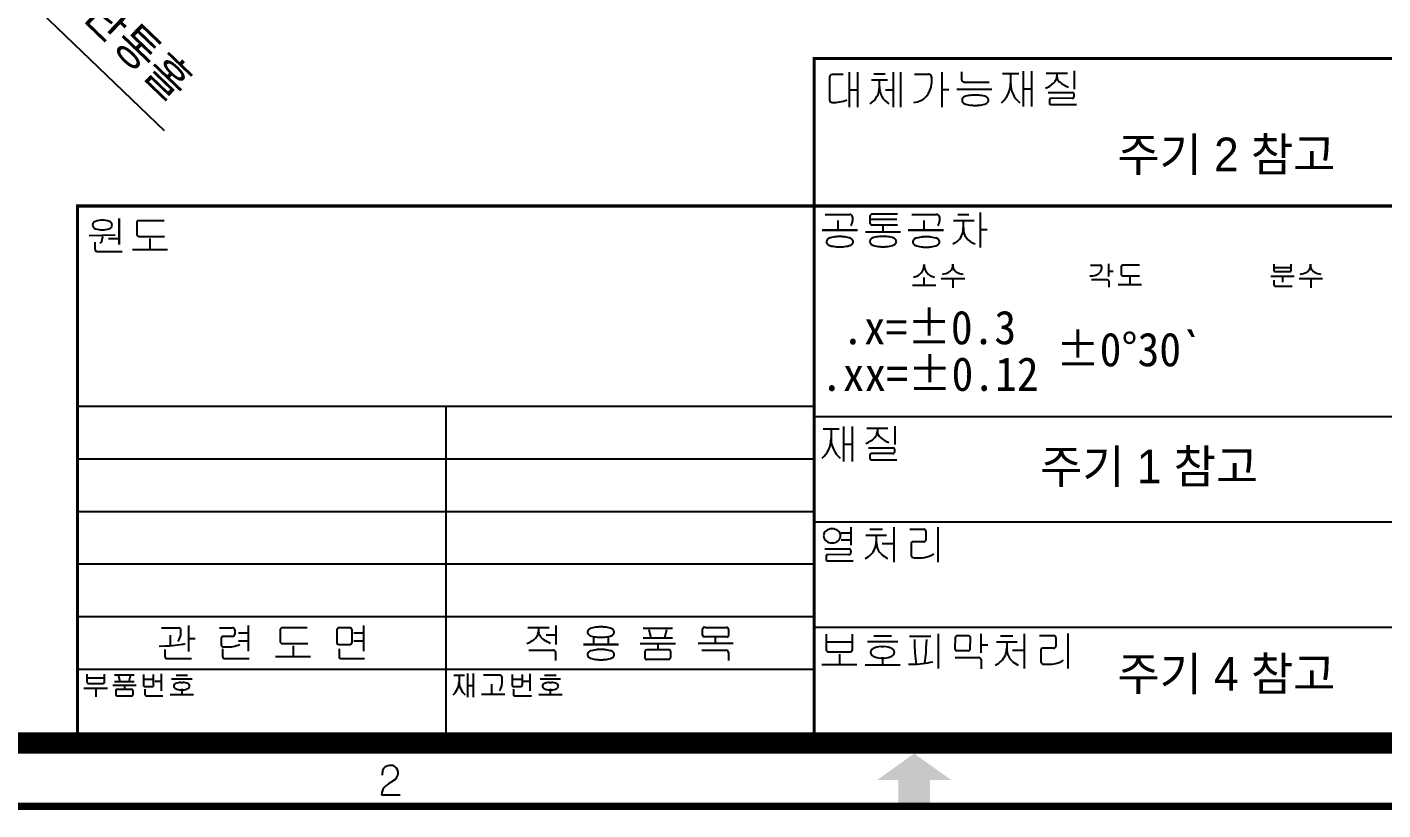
# Model space of a CAD drawing. Header units: millimetres. Extents: x 20 to 420, y 20 to 297.
# Drawn here: x 143.2 to 272, y 19.6 to 94 of the extents above; entities that cross this region are included whole.
import ezdxf

# ---------------------------------------------------------------- set-up
doc = ezdxf.new("R2010")
doc.units = ezdxf.units.MM
doc.layers.get('0').update_dxf_attribs({"color": 6})
doc.layers.add('0 @ 1', color=6, linetype='Continuous')
doc.layers.add('DIM', color=2, linetype='Continuous', lineweight=9)
doc.styles.get("Standard").update_dxf_attribs({"font": '', "height": 3.2})
doc.styles.get('Standard').set_extended_font_data('GulimChe')
doc.dimstyles.new('척도 1배 - (x.xx)', dxfattribs={"dimtxt": 3.2, "dimasz": 3, "dimexe": 1.5, "dimexo": 1.5, "dimgap": 1, "dimtad": 1, "dimzin": 0, "dimdsep": 46, "dimtxsty": 'Standard', "dimcen": 0, "dimclrd": 2, "dimclre": 2, "dimclrt": 2, "dimadec": 0, "dimazin": 0, "dimtfac": 0.75, "dimtmove": 0, "dimatfit": 0, "dimfxl": 1, "dimtfill": 1, "dimtolj": 1, "dimtzin": 0, "dimarcsym": 0})

# ---------------------------------------------------------------- blocks, each defined once
blk = doc.blocks.new('A-3_규격도면_동인광학')
blk.add_hatch(color=256).paths.add_polyline_path([(204, 2.5), (206, 2.5), (206, 0), (209, 0), (209, 2.5), (211, 2.5), (207.5, 5)])
for p, q in [((201.31, 69.71), (201.31, 66.37)), ((202.12, 69.71), (202.12, 66.37)), ((205.49, 69.71), (205.49, 66.37)), ((206.2, 69.71), (206.2, 66.37)), ((210.13, 69.71), (210.13, 66.37)), ((211.99, 69.75), (211.99, 69.01)), ((215.9, 69.58), (217.44, 69.58)), ((216.66, 69.58), (216.66, 68.65)), ((217.85, 69.8), (217.85, 66.46)), ((218.66, 69.8), (218.66, 66.46)), ((220.05, 69.62), (222.07, 69.62)), ((221.06, 69.62), (221.06, 69.31)), ((221.06, 69.62), (221.06, 69.31)), ((222.7, 69.82), (222.7, 68.1)), ((199.46, 69.16), (199.46, 67.06)), ((200.76, 69.49), (199.71, 69.49)), ((203.44, 68.98), (204.96, 68.98)), ((203.67, 69.54), (204.73, 69.54)), ((204.2, 68.3), (204.2, 68.98)), ((207.52, 69.52), (208.87, 69.52)), ((209.13, 69.27), (209.13, 68.63)), ((212.25, 68.77), (214.61, 68.77)), ((201.31, 68.03), (202.12, 68.03)), ((205.49, 67.99), (204.77, 67.99)), ((210.13, 68.07), (210.78, 68.07)), ((211.56, 68.09), (214.89, 68.09)), ((217.85, 68.12), (218.66, 68.12)), ((220.23, 67.78), (222.52, 67.78)), ((220.35, 67.05), (220.35, 66.78)), ((222.51, 67.23), (220.5, 67.21)), ((220.56, 66.63), (222.91, 66.63)), ((131.98, 53.34), (131.98, 55.81)), ((131.98, 55.81), (131.98, 53.34)), ((133.64, 55.39), (133.64, 54.33)), ((136.23, 55.6), (133.86, 55.6)), ((199.04, 56.19), (201.37, 56.19)), ((200.24, 55.63), (200.24, 54.7)), ((201.65, 55.96), (201.65, 55.6)), ((203.29, 56.01), (203.29, 55.39)), ((205.86, 55.72), (203.29, 55.72)), ((205.91, 56.23), (203.54, 56.23)), ((207.29, 56.19), (209.62, 56.19)), ((208.42, 55.63), (208.42, 54.71)), ((209.9, 55.96), (209.9, 55.6)), ((211.23, 55.62), (213.19, 55.62)), ((211.65, 56.18), (212.7, 56.18)), ((212.18, 54.94), (212.18, 55.62)), ((213.76, 56.39), (213.76, 53.05)), ((129.11, 54.2), (131.59, 54.27)), ((130.36, 54.23), (130.37, 53.91)), ((133.89, 54.1), (136.27, 54.1)), ((202.1, 54.7), (198.76, 54.7)), ((198.76, 54.7), (202.1, 54.7)), ((202.86, 54.53), (206.19, 54.53)), ((203.53, 55.2), (205.92, 55.2)), ((204.52, 55.2), (204.52, 54.53)), ((210.28, 54.71), (206.94, 54.71)), ((206.94, 54.71), (210.28, 54.71)), ((213.76, 54.75), (214.42, 54.75)), ((129.66, 53.56), (129.66, 52.9)), ((131.98, 53.87), (130.96, 53.87)), ((133.22, 52.86), (136.55, 52.86)), ((134.88, 53.9), (134.88, 52.86)), ((129.87, 52.68), (132.24, 52.68)), ((211.16, 51.47), (211.16, 51.35)), ((211.16, 51.35), (211.16, 51.47)), ((224.24, 51.39), (225.17, 51.39)), ((225.3, 51.25), (225.3, 51.02)), ((225.97, 51.51), (225.97, 50.3)), ((225.97, 50.8), (226.41, 50.8)), ((227.17, 51.22), (227.17, 50.52)), ((228.89, 51.37), (227.31, 51.37)), ((227.33, 50.37), (228.92, 50.37)), ((241.38, 50.33), (243.6, 50.33)), ((241.67, 51.46), (241.67, 50.89)), ((241.67, 51.15), (243.32, 51.15)), ((241.83, 50.76), (243.16, 50.76)), ((242.49, 50.33), (242.49, 49.76)), ((243.32, 50.94), (243.32, 51.46)), ((245.16, 51.47), (245.16, 51.35)), ((245.16, 51.35), (245.16, 51.47)), ((207.34, 49.49), (209.56, 49.49)), ((208.44, 49.49), (208.44, 50.19)), ((210.07, 50.1), (212.31, 50.1)), ((211.18, 50.1), (211.18, 49.24)), ((224.35, 50), (225.83, 50)), ((225.98, 49.89), (225.98, 49.29)), ((226.89, 49.54), (229.11, 49.54)), ((227.99, 50.23), (227.99, 49.54)), ((241.67, 49.96), (241.67, 49.52)), ((241.84, 49.39), (243.42, 49.39)), ((244.07, 50.1), (246.3, 50.1)), ((245.18, 50.1), (245.18, 49.24)), ((128, 38), (198, 38)), ((163, 38), (163, 7)), ((198, 37), (253, 37)), ((205.65, 36.09), (205.65, 34.36)), ((198.84, 35.85), (200.38, 35.85)), ((199.6, 35.85), (199.6, 34.91)), ((200.79, 36.06), (200.79, 32.73)), ((201.6, 36.06), (201.6, 32.73)), ((202.99, 35.89), (205.01, 35.89)), ((204, 35.89), (204, 35.58)), ((204, 35.89), (204, 35.58)), ((200.79, 34.38), (201.6, 34.38)), ((203.17, 34.04), (205.47, 34.04)), ((205.45, 33.49), (203.44, 33.48)), ((128, 33), (198, 33)), ((203.29, 33.31), (203.29, 33.04)), ((203.51, 32.9), (205.85, 32.9)), ((128, 28), (198, 28)), ((198, 27), (253, 27)), ((200.56, 25.95), (201.47, 25.95)), ((201.47, 26.51), (201.47, 24.78)), ((203.3, 26.31), (204.49, 26.31)), ((205.57, 26.49), (205.57, 23.18)), ((207.07, 26.3), (208.41, 26.3)), ((208.62, 26.1), (208.62, 25.31)), ((209.75, 26.51), (209.75, 23.17)), ((200.56, 25.29), (201.47, 25.29)), ((202.92, 25.73), (204.88, 25.73)), ((203.9, 25.73), (203.9, 25.14)), ((204.46, 24.93), (205.57, 24.93)), ((207.21, 24.89), (207.21, 23.84)), ((208.41, 25.11), (207.39, 25.11)), ((199.01, 24.45), (201.31, 24.45)), ((199.13, 23.72), (199.13, 23.45)), ((201.29, 23.9), (199.28, 23.88)), ((199.35, 23.3), (201.7, 23.3)), ((207.32, 23.64), (207.4, 23.61)), ((207.4, 23.61), (207.54, 23.59)), ((128, 23), (198, 23)), ((128, 18), (198, 18)), ((135.98, 16.93), (137.61, 16.93)), ((138.54, 17.16), (138.54, 14.69)), ((141.51, 16.95), (142.68, 16.95)), ((142.95, 16.76), (142.95, 16.34)), ((144.21, 17.16), (144.21, 14.72)), ((149.84, 16.94), (147.47, 16.94)), ((152.64, 16.75), (152.64, 15.56)), ((153.9, 16.94), (152.85, 16.94)), ((155.19, 17.16), (155.19, 14.72)), ((170.79, 16.97), (172.81, 16.97)), ((171.8, 16.97), (171.8, 16.65)), ((173.45, 17.17), (173.45, 15.35)), ((181.75, 16.92), (184.53, 16.92)), ((182.3, 16.77), (182.47, 15.98)), ((183.97, 16.75), (183.79, 15.98)), ((187.39, 16.22), (187.39, 16.83)), ((187.63, 16.98), (189.68, 16.98)), ((189.86, 16.77), (189.86, 16.22)), ((198, 17), (253, 17)), ((136.81, 16.25), (136.81, 15.24)), ((139.19, 15.89), (138.54, 15.89)), ((141.65, 15.95), (141.65, 15.38)), ((142.72, 16.12), (141.88, 16.12)), ((143.29, 16.45), (144.21, 16.45)), ((143.29, 15.71), (144.21, 15.71)), ((147.25, 16.73), (147.25, 15.67)), ((154.09, 15.56), (154.09, 16.72)), ((154.26, 16.45), (155.19, 16.45)), ((154.27, 15.71), (155.19, 15.71)), ((172.54, 16.26), (173.45, 16.26)), ((177.03, 16.01), (177.03, 15.35)), ((178.44, 16.02), (178.44, 15.35)), ((181.75, 15.98), (184.53, 15.98)), ((186.96, 15.48), (190.31, 15.48)), ((189.68, 16.07), (187.58, 16.07)), ((188.63, 15.48), (188.63, 16.07)), ((199.15, 16.32), (199.15, 14.84)), ((199.15, 15.62), (201.64, 15.62)), ((201.64, 14.87), (201.64, 16.34)), ((203.05, 15.65), (205.96, 15.65)), ((203.67, 16.17), (205.33, 16.17)), ((207.06, 16.15), (209.09, 16.15)), ((207.53, 15.83), (207.53, 15.63)), ((208.66, 15.84), (208.66, 15.63)), ((209.78, 16.38), (209.78, 13.06)), ((211.4, 15.99), (211.37, 14.97)), ((212.67, 16.18), (211.61, 16.18)), ((212.82, 14.97), (212.86, 15.96)), ((213.83, 16.37), (213.83, 14.55)), ((215.31, 15.6), (217.27, 15.6)), ((215.7, 16.18), (216.88, 16.18)), ((216.29, 15.6), (216.29, 15.01)), ((217.96, 16.37), (217.96, 13.06)), ((219.41, 16.2), (220.75, 16.2)), ((220.96, 15.99), (220.96, 15.21)), ((222.09, 16.41), (222.09, 13.07)), ((135.78, 15.21), (136.3, 15.22)), ((136.3, 14.87), (136.3, 14.23)), ((141.79, 14.95), (141.79, 14.23)), ((141.83, 15.14), (142.16, 15.13)), ((146.83, 14.2), (150.16, 14.2)), ((147.5, 15.44), (149.88, 15.44)), ((148.49, 15.23), (148.49, 14.2)), ((152.84, 15.37), (153.88, 15.37)), ((152.86, 14.95), (152.86, 14.23)), ((170.89, 14.83), (173.22, 14.83)), ((173.42, 14.6), (173.42, 13.84)), ((179.41, 15.35), (176.07, 15.35)), ((176.07, 15.35), (179.41, 15.35)), ((181.47, 15.45), (184.82, 15.45)), ((181.9, 14.7), (181.9, 14.1)), ((184.19, 14.86), (182.09, 14.86)), ((183.13, 15.45), (183.13, 14.86)), ((184.37, 14.15), (184.37, 14.7)), ((187.31, 14.81), (189.64, 14.81)), ((189.85, 14.59), (189.85, 13.83)), ((199.35, 14.67), (201.43, 14.67)), ((200.39, 14.45), (200.39, 13.44)), ((204.35, 15.15), (204.49, 15.15)), ((204.49, 15.15), (204.63, 15.15)), ((211.57, 14.77), (212.61, 14.77)), ((213.83, 15.31), (214.5, 15.31)), ((216.85, 14.81), (217.96, 14.81)), ((219.54, 14.79), (219.54, 13.74)), ((220.74, 15), (219.72, 15)), ((128, 13), (198, 13)), ((136.56, 14.01), (138.83, 14.01)), ((142.04, 14.01), (144.32, 14.01)), ((153.11, 14.01), (155.29, 14.01)), ((182.14, 13.95), (184.19, 13.95)), ((198.73, 13.44), (202.06, 13.44)), ((202.83, 13.41), (206.17, 13.41)), ((204.49, 14.06), (204.35, 14.06)), ((204.63, 14.06), (204.49, 14.06)), ((204.49, 14.06), (204.49, 13.41)), ((206.96, 13.48), (207.33, 13.48)), ((211.4, 14.11), (213.62, 14.11)), ((213.85, 13.93), (213.85, 13.04)), ((219.65, 13.53), (219.73, 13.5)), ((219.73, 13.5), (219.88, 13.49)), ((128.91, 12.54), (128.91, 11.79)), ((128.91, 12.2), (130.56, 12.2)), ((129.05, 11.66), (130.43, 11.66)), ((130.56, 11.82), (130.56, 12.54)), ((131.53, 12.47), (133.39, 12.47)), ((131.53, 11.84), (133.39, 11.84)), ((131.9, 12.37), (132.02, 11.84)), ((133.02, 12.36), (132.9, 11.84)), ((134.27, 12.51), (134.27, 11.49)), ((134.27, 12.05), (135.24, 12.05)), ((135.24, 11.52), (135.24, 12.51)), ((135.37, 11.87), (135.96, 11.87)), ((135.96, 12.58), (135.96, 10.96)), ((136.95, 12.09), (138.89, 12.09)), ((137.37, 12.45), (138.47, 12.45)), ((137.82, 11.76), (137.91, 11.76)), ((137.91, 11.76), (138, 11.76)), ((163.75, 12.44), (164.78, 12.44)), ((164.26, 12.44), (164.26, 11.82)), ((165.05, 12.59), (165.05, 10.36)), ((165.59, 12.59), (165.59, 10.36)), ((166.58, 12.46), (168.15, 12.46)), ((168.32, 12.3), (168.32, 11.6)), ((169.29, 12.51), (169.29, 11.49)), ((169.29, 12.05), (170.27, 12.05)), ((170.27, 11.52), (170.27, 12.51)), ((170.39, 11.87), (170.99, 11.87)), ((170.99, 12.58), (170.99, 10.96)), ((171.97, 12.09), (173.91, 12.09)), ((172.39, 12.45), (173.49, 12.45)), ((172.84, 11.76), (172.93, 11.76)), ((172.93, 11.76), (173.03, 11.76)), ((128.62, 11.22), (130.85, 11.22)), ((129.74, 11.22), (129.74, 10.37)), ((131.35, 11.49), (133.58, 11.49)), ((131.64, 10.99), (131.64, 10.59)), ((133.17, 11.09), (131.76, 11.09)), ((131.8, 10.49), (133.17, 10.49)), ((132.46, 11.49), (132.46, 11.09)), ((133.29, 10.62), (133.29, 10.99)), ((134.4, 11.37), (135.13, 11.37)), ((134.41, 11.1), (134.41, 10.59)), ((134.54, 10.49), (136.13, 10.49)), ((136.81, 10.6), (139.03, 10.6)), ((137.91, 11.04), (137.82, 11.04)), ((138, 11.04), (137.91, 11.04)), ((137.91, 11.04), (137.91, 10.6)), ((165.05, 11.47), (165.59, 11.47)), ((166.39, 10.63), (168.62, 10.63)), ((167.34, 11.59), (167.34, 10.63)), ((169.42, 11.37), (170.15, 11.37)), ((169.43, 11.1), (169.43, 10.59)), ((169.56, 10.49), (171.15, 10.49)), ((171.83, 10.6), (174.06, 10.6)), ((172.93, 11.04), (172.84, 11.04)), ((173.03, 11.04), (172.93, 11.04)), ((172.93, 11.04), (172.93, 10.6)), ((156.98, 2.93), (156.98, 3.2)), ((158.26, 2.6), (158.18, 2.54)), ((157.84, 2.3), (157.74, 2.24)), ((158.18, 2.54), (157.84, 2.3)), ((156.9, 1.07), (158.65, 1.07))]:
    blk.add_line(p, q)
for points, const_width in [([(0, 0), (0, 277), (400, 277), (400, 0)], 0.7), ([(21, 6), (21, 271), (394, 271), (394, 6)], 2)]:
    blk.add_lwpolyline(points, close=True, dxfattribs=dict(const_width=const_width))
at = {"const_width": 0.3}
for points in [[(198, 7), (198, 71), (393, 71)], [(128, 7), (128, 57), (393, 57)]]:
    blk.add_lwpolyline(points, dxfattribs=at)
for centre, radius, start, end in [((199.71, 69.23), 0.261, 90, 196.224), ((202.32, 68.3), 1.88, 301.736, 0), ((206.08, 68.3), 1.88, 180, 238.264), ((207.33, 68.63), 1.8, 274.0617, 0), ((208.87, 69.25), 0.269, 4.3858, 90), ((212.23, 69.01), 0.238, 180, 274.8762), ((214.19, 68.65), 2.46, 310.6997, 0), ((219.07, 68.65), 2.41, 180, 230.1829), ((219.22, 70.25), 2.2, 289.6857, 314.5469), ((219.98, 69.47), 1.11, 314.5469, 334.7965), ((220.33, 69.31), 0.731, 334.7965, 0), ((221.76, 69.31), 0.707, 180, 230.0339), ((223.22, 71.05), 2.97, 230.0339, 249.212), ((199.7, 67.06), 0.236, 180, 268.1595), ((199.8, 70.18), 3.36, 268.1595, 293.0296), ((212.39, 67.01), 0.362, 130.787, 175.4096), ((212.39, 67.07), 0.362, 184.5904, 229.213), ((212.55, 66.82), 0.62, 105.5854, 130.787), ((213.19, 64.54), 2.98, 94.5784, 105.5854), ((213.3, 63.2), 4.33, 90, 94.5784), ((213.3, 63.2), 4.33, 85.4216, 90), ((213.4, 64.54), 2.98, 74.4146, 85.4216), ((214.04, 66.82), 0.62, 49.213, 74.4146), ((214.21, 67.01), 0.362, 4.5904, 49.213), ((214.21, 67.07), 0.362, 310.787, 355.4096), ((220.5, 67.06), 0.15, 90.4674, 185.5199), ((222.52, 67.41), 0.182, 265.0661, 354.5096), ((222.52, 67.6), 0.181, 5.4904, 90), ((221.55, 67.5), 1.16, 354.5096, 5.4904), ((212.55, 67.27), 0.62, 229.213, 254.4146), ((213.19, 69.54), 2.98, 254.4146, 265.4216), ((213.3, 70.88), 4.33, 265.4216, 270), ((213.3, 70.88), 4.33, 270, 274.5784), ((213.4, 69.54), 2.98, 274.5784, 285.5854), ((214.04, 67.27), 0.62, 285.5854, 310.787), ((220.51, 66.78), 0.158, 180, 290.6438), ((129.85, 55.13), 0.429, 109.7033, 172.0326), ((130.37, 53.68), 1.97, 90, 109.7033), ((130.37, 53.68), 1.97, 70.2967, 90), ((130.89, 55.13), 0.429, 7.9674, 70.2967), ((133.86, 55.39), 0.217, 90, 179.9617), ((201.37, 55.9), 0.29, 11.8483, 90), ((200.91, 55.6), 0.74, 320.5326, 0), ((203.54, 55.97), 0.253, 90, 170.8151), ((203.49, 55.39), 0.199, 180, 282.1799), ((209.62, 55.9), 0.29, 11.8483, 90), ((209.16, 55.6), 0.74, 320.5326, 0), ((129.85, 55.24), 0.429, 187.9674, 250.2967), ((130.37, 56.69), 1.97, 250.2967, 270), ((130.37, 56.69), 1.97, 270, 289.7033), ((130.89, 55.24), 0.429, 289.7033, 352.0326), ((133.87, 54.33), 0.23, 180, 273.1332), ((204.54, 49.77), 4.33, 90, 94.5784), ((204.54, 49.77), 4.33, 85.4216, 90), ((210.64, 54.85), 1.53, 290.6033, 3.3919), ((213.65, 54.84), 1.48, 175.9627, 256.3106), ((129.87, 52.9), 0.216, 180, 270.036), ((129.76, 53.89), 0.602, 313.5964, 1.5108), ((199.51, 53.57), 0.362, 130.787, 175.4096), ((199.51, 53.63), 0.362, 184.5904, 229.213), ((199.68, 53.38), 0.62, 105.5854, 130.787), ((199.68, 53.83), 0.62, 229.213, 254.4146), ((200.32, 51.1), 2.98, 94.5784, 105.5854), ((200.32, 56.1), 2.98, 254.4146, 265.4216), ((200.42, 49.76), 4.33, 90, 94.5784), ((200.42, 57.45), 4.33, 265.4216, 270), ((200.42, 49.76), 4.33, 85.4216, 90), ((200.42, 57.45), 4.33, 270, 274.5784), ((200.53, 51.1), 2.98, 74.4146, 85.4216), ((200.53, 56.1), 2.98, 274.5784, 285.5854), ((201.17, 53.38), 0.62, 49.213, 74.4146), ((201.17, 53.83), 0.62, 285.5854, 310.787), ((201.34, 53.57), 0.362, 4.5904, 49.213), ((201.34, 53.63), 0.362, 310.787, 355.4096), ((203.63, 53.59), 0.362, 130.787, 175.4096), ((203.63, 53.65), 0.362, 184.5904, 229.213), ((203.79, 53.39), 0.62, 105.5854, 130.787), ((203.79, 53.84), 0.62, 229.213, 254.4146), ((204.43, 51.12), 2.98, 94.5784, 105.5854), ((204.43, 56.12), 2.98, 254.4146, 265.4216), ((204.54, 57.46), 4.33, 265.4216, 270), ((204.54, 57.46), 4.33, 270, 274.5784), ((204.64, 51.12), 2.98, 74.4146, 85.4216), ((204.64, 56.12), 2.98, 274.5784, 285.5854), ((205.28, 53.39), 0.62, 49.213, 74.4146), ((205.28, 53.84), 0.62, 285.5854, 310.787), ((205.45, 53.59), 0.362, 4.5904, 49.213), ((205.45, 53.65), 0.362, 310.787, 355.4096), ((207.72, 53.55), 0.362, 130.787, 175.4096), ((207.72, 53.61), 0.362, 184.5904, 229.213), ((207.89, 53.36), 0.62, 105.5854, 130.787), ((207.89, 53.81), 0.62, 229.213, 254.4146), ((208.53, 51.08), 2.98, 94.5784, 105.5854), ((208.53, 56.08), 2.98, 254.4146, 265.4216), ((208.64, 49.74), 4.33, 90, 94.5784), ((208.64, 57.42), 4.33, 265.4216, 270), ((208.64, 49.74), 4.33, 85.4216, 90), ((208.64, 57.42), 4.33, 270, 274.5784), ((208.74, 51.08), 2.98, 74.4146, 85.4216), ((208.74, 56.08), 2.98, 274.5784, 285.5854), ((209.38, 53.36), 0.62, 49.213, 74.4146), ((209.38, 53.81), 0.62, 285.5854, 310.787), ((209.55, 53.55), 0.362, 4.5904, 49.213), ((209.55, 53.61), 0.362, 310.787, 355.4096), ((207.23, 51.43), 1.22, 280.1846, 0), ((209.66, 51.43), 1.22, 180, 259.8154), ((210.11, 51.8), 1.28, 273.0377, 302.6699), ((210.37, 51.39), 0.803, 302.6699, 326.0061), ((210.43, 51.35), 0.733, 326.0061, 0), ((211.89, 51.35), 0.733, 180, 213.9939), ((211.95, 51.39), 0.803, 213.9939, 237.3301), ((212.21, 51.8), 1.28, 237.3301, 266.9623), ((224.35, 51.51), 1.15, 262.4823, 318.1564), ((225.17, 51.25), 0.136, 0.0353, 90), ((224.89, 51.02), 0.411, 318.1564, 0), ((227.31, 51.22), 0.145, 90, 179.9617), ((227.32, 50.52), 0.153, 180, 273.1332), ((241.8, 50.89), 0.132, 180, 282.7156), ((243.16, 50.92), 0.157, 270, 6.3225), ((244.11, 51.8), 1.28, 273.0377, 302.6699), ((244.37, 51.39), 0.803, 302.6699, 326.0061), ((244.43, 51.35), 0.733, 326.0061, 0), ((245.89, 51.35), 0.733, 180, 213.9939), ((245.95, 51.39), 0.803, 213.9939, 237.3301), ((246.21, 51.8), 1.28, 237.3301, 266.9623), ((225.83, 49.84), 0.158, 15.2263, 90), ((241.81, 49.52), 0.136, 180, 282.3289), ((197.14, 34.91), 2.46, 310.6997, 0), ((202.01, 34.91), 2.41, 180, 230.1829), ((202.16, 36.52), 2.2, 289.6857, 314.5469), ((202.93, 35.74), 1.11, 314.5469, 334.7965), ((203.27, 35.58), 0.731, 334.7965, 0), ((204.71, 35.58), 0.707, 180, 230.0339), ((206.16, 37.31), 2.97, 230.0339, 249.212), ((205.47, 33.68), 0.182, 265.0661, 354.5096), ((205.47, 33.86), 0.181, 5.4904, 90), ((204.5, 33.77), 1.16, 354.5096, 5.4904), ((203.44, 33.33), 0.15, 90.4674, 185.5199), ((203.45, 33.04), 0.158, 180, 290.6438), ((199.46, 25.7), 0.566, 126.2971, 182.2865), ((199.7, 25.38), 0.955, 90, 126.2971), ((199.7, 25.38), 0.955, 53.7029, 90), ((199.93, 25.7), 0.566, 357.7135, 53.7029), ((208.41, 26.09), 0.21, 2.4746, 90), ((199.46, 25.65), 0.566, 177.7135, 233.7029), ((199.7, 25.96), 0.955, 233.7029, 270), ((199.7, 25.96), 0.955, 270, 306.2971), ((199.93, 25.65), 0.566, 306.2971, 2.2865), ((202.16, 25.13), 1.74, 314.7962, 337.7895), ((202.15, 25.14), 1.75, 337.7895, 0), ((205.83, 25.14), 1.93, 180, 203.0854), ((207.39, 24.92), 0.187, 90, 189.9031), ((208.42, 25.31), 0.202, 265.1914, 0), ((199.28, 23.73), 0.15, 90.4674, 185.5199), ((199.29, 23.45), 0.158, 180, 290.6438), ((201.31, 24.08), 0.182, 265.0661, 354.5096), ((201.31, 24.27), 0.181, 5.4904, 90), ((200.34, 24.18), 1.16, 354.5096, 5.4904), ((201.98, 25.31), 1.99, 295.4601, 314.7962), ((205.29, 24.91), 1.34, 203.0854, 227.7201), ((205.95, 25.63), 2.32, 227.7201, 245.1313), ((207.44, 23.84), 0.235, 180, 238.9832), ((207.91, 26.54), 2.97, 262.8795, 299.3294), ((137.61, 16.7), 0.224, 5.8584, 90), ((142.68, 16.66), 0.29, 19.9366, 90), ((147.47, 16.73), 0.217, 90, 179.9617), ((152.85, 16.73), 0.211, 90, 174.1511), ((153.87, 16.72), 0.223, 0, 81.4867), ((176.82, 16.5), 0.362, 130.787, 175.4096), ((176.99, 16.31), 0.62, 105.5854, 130.787), ((177.63, 14.03), 2.98, 94.5784, 105.5854), ((177.73, 12.69), 4.33, 90, 94.5784), ((177.73, 12.69), 4.33, 85.4216, 90), ((177.84, 14.03), 2.98, 74.4146, 85.4216), ((178.48, 16.31), 0.62, 49.213, 74.4146), ((178.64, 16.5), 0.362, 4.5904, 49.213), ((187.56, 16.83), 0.163, 63.6984, 180), ((189.68, 16.8), 0.179, 352.4097, 90), ((136.77, 16.42), 1.07, 316.4472, 354.1416), ((135.83, 16.52), 2.01, 354.1416, 5.8584), ((141.88, 15.88), 0.243, 90, 162.7327), ((142.73, 16.34), 0.223, 268.9289, 0), ((147.48, 15.67), 0.23, 180, 273.1332), ((152.83, 15.56), 0.198, 180, 272.2398), ((153.88, 15.58), 0.214, 270, 355.6406), ((170.17, 17.28), 1.89, 285.8538, 306.2125), ((170.48, 16.85), 1.37, 306.2125, 332.5484), ((170.87, 16.65), 0.93, 332.5484, 0), ((172.71, 16.65), 0.912, 180, 209.5054), ((172.86, 16.73), 1.08, 209.5054, 237.9626), ((174.78, 19.8), 4.7, 237.9626, 246.4471), ((176.82, 16.56), 0.362, 184.5904, 229.213), ((176.99, 16.76), 0.62, 229.213, 254.4146), ((177.63, 19.03), 2.98, 254.4146, 265.4216), ((177.73, 20.38), 4.33, 265.4216, 270), ((177.73, 20.38), 4.33, 270, 274.5784), ((177.84, 19.03), 2.98, 274.5784, 285.5854), ((178.48, 16.76), 0.62, 285.5854, 310.787), ((178.64, 16.56), 0.362, 310.787, 355.4096), ((187.58, 16.26), 0.187, 190.8165, 270), ((189.71, 16.22), 0.154, 261.1653, 0), ((223.12, 15.63), 15.59, 180, 187.9213), ((193.38, 15.63), 15.28, 352.2562, 0), ((211.61, 15.97), 0.211, 90, 174.1511), ((212.63, 15.96), 0.223, 0, 81.4867), ((220.75, 15.98), 0.21, 2.4746, 90), ((136.15, 25.5), 10.28, 270.7952, 281.7846), ((136.52, 14.23), 0.218, 180, 278.834), ((141.89, 15.38), 0.247, 180, 255.9206), ((142.01, 14.23), 0.218, 180, 278.834), ((142.27, 17.94), 2.82, 267.8535, 294.1102), ((153.08, 14.23), 0.218, 180, 278.834), ((173.22, 14.62), 0.204, 354.4055, 90), ((176.82, 14.36), 0.362, 130.787, 175.4096), ((176.82, 14.42), 0.362, 184.5904, 229.213), ((176.99, 14.17), 0.62, 105.5854, 130.787), ((177.63, 11.89), 2.98, 94.5784, 105.5854), ((177.73, 10.55), 4.33, 90, 94.5784), ((177.73, 10.55), 4.33, 85.4216, 90), ((177.84, 11.89), 2.98, 74.4146, 85.4216), ((178.48, 14.17), 0.62, 49.213, 74.4146), ((178.64, 14.36), 0.362, 4.5904, 49.213), ((178.64, 14.42), 0.362, 310.787, 355.4096), ((182.09, 14.67), 0.187, 90, 169.1835), ((184.22, 14.7), 0.154, 0, 98.8347), ((189.64, 14.61), 0.204, 354.4055, 90), ((199.32, 14.84), 0.175, 180, 277.554), ((201.43, 14.88), 0.209, 270, 358.5824), ((203.81, 14.56), 0.459, 117.2376, 174.097), ((203.81, 14.66), 0.459, 185.903, 242.7624), ((204.35, 13.5), 1.65, 90, 117.2376), ((204.35, 15.72), 1.65, 242.7624, 270), ((204.63, 13.5), 1.65, 62.7624, 90), ((204.63, 15.72), 1.65, 270, 297.2376), ((205.18, 14.56), 0.459, 5.903, 62.7624), ((205.18, 14.66), 0.459, 297.2376, 354.097), ((211.57, 14.97), 0.198, 180, 272.2398), ((212.61, 14.98), 0.214, 270, 355.6406), ((214.55, 15.01), 1.74, 314.7962, 337.7895), ((214.54, 15.01), 1.75, 337.7895, 0), ((218.22, 15.01), 1.93, 180, 203.0854), ((217.68, 14.78), 1.34, 203.0854, 227.7201), ((219.72, 14.82), 0.187, 90, 189.9031), ((220.76, 15.21), 0.202, 265.1914, 0), ((176.99, 14.62), 0.62, 229.213, 254.4146), ((177.63, 16.89), 2.98, 254.4146, 265.4216), ((177.73, 18.24), 4.33, 265.4216, 270), ((177.73, 18.24), 4.33, 270, 274.5784), ((177.84, 16.89), 2.98, 274.5784, 285.5854), ((178.48, 14.62), 0.62, 285.5854, 310.787), ((182.07, 14.1), 0.163, 180, 296.3016), ((184.19, 14.13), 0.179, 270, 7.5903), ((207.33, 21.29), 7.81, 270, 284.3395), ((213.62, 13.87), 0.237, 15.2263, 90), ((214.37, 15.19), 1.99, 295.4601, 314.7962), ((218.34, 15.51), 2.32, 227.7201, 245.1313), ((219.78, 13.74), 0.235, 180, 238.9832), ((220.24, 16.44), 2.97, 262.8795, 299.3294), ((129.04, 11.79), 0.131, 180, 274.282), ((130.43, 11.79), 0.133, 270, 11.7778), ((137.46, 11.37), 0.306, 117.2376, 174.097), ((137.82, 10.66), 1.1, 90, 117.2376), ((138, 10.66), 1.1, 62.7624, 90), ((138.37, 11.37), 0.306, 5.903, 62.7624), ((162.62, 11.82), 1.64, 310.6997, 0), ((165.87, 11.82), 1.61, 180, 230.1829), ((167.35, 11.6), 0.979, 320.2059, 0), ((168.15, 12.28), 0.178, 4.5, 90), ((172.48, 11.37), 0.306, 117.2376, 174.097), ((172.84, 10.66), 1.1, 90, 117.2376), ((173.03, 10.66), 1.1, 62.7624, 90), ((173.39, 11.37), 0.306, 5.903, 62.7624), ((131.76, 10.97), 0.125, 90, 169.1835), ((131.75, 10.59), 0.108, 180, 296.3016), ((133.18, 10.99), 0.103, 0, 98.8347), ((133.17, 10.61), 0.119, 270, 7.5903), ((134.39, 11.49), 0.12, 180, 277.6654), ((134.52, 10.59), 0.105, 180, 284.5405), ((135.13, 11.5), 0.121, 270, 11.0214), ((137.46, 11.43), 0.306, 185.903, 242.7624), ((137.82, 12.14), 1.1, 242.7624, 270), ((138, 12.14), 1.1, 270, 297.2376), ((138.37, 11.43), 0.306, 297.2376, 354.097), ((169.41, 11.49), 0.12, 180, 277.6654), ((169.54, 10.59), 0.105, 180, 284.5405), ((170.15, 11.5), 0.121, 270, 11.0214), ((172.48, 11.43), 0.306, 185.903, 242.7624), ((172.84, 12.14), 1.1, 242.7624, 270), ((173.03, 12.14), 1.1, 270, 297.2376), ((173.39, 11.43), 0.306, 297.2376, 354.097), ((157.74, 2.93), 0.951, 75.511, 116.1126), ((157.65, 3.2), 0.675, 135.3614, 180), ((157.57, 3.28), 0.56, 116.1126, 135.3614), ((157.84, 3.3), 0.566, 52.7857, 75.511), ((157.74, 3.16), 0.74, 352.4081, 52.7857), ((157.61, 3.18), 0.862, 318.1085, 352.4081), ((158.42, 1.02), 1.52, 161.3803, 178.4124), ((157.65, 1.28), 0.705, 132.8749, 161.3803), ((159.75, -0.98), 3.8, 121.9901, 132.8749)]:
    blk.add_arc(centre, radius, start, end)
blk = doc.blocks.new('*D6')
at = {"layer": 'Defpoints', "color": 0, "ltscale": 0.5, "transparency": 16777216}
for p in [(120.2, 118.7), (122.37, 116.62)]:
    blk.add_point(p, dxfattribs=at)
at = {"layer": 'DIM', "color": 2, "lineweight": -2, "ltscale": 0.5, "transparency": 16777216}
for p, q in [((118.03, 120.77), (115.87, 122.85)), ((120.2, 118.7), (122.37, 116.62)), ((124.53, 114.55), (156.25, 84.18))]:
    blk.add_line(p, q, dxfattribs=at)
at = {"layer": 'DIM', "color": 2, "ltscale": 0.5, "transparency": 16777216}
for points in [[(118.38, 121.13), (117.69, 120.41), (120.2, 118.7)], [(124.88, 114.91), (124.19, 114.19), (122.37, 116.62)]]:
    blk.add_solid(points, dxfattribs=at)
at = {"layer": 'DIM', "color": 2, "ltscale": 0.5, "transparency": 16777216, "insert": (144.23, 101.18), "char_height": 3.2, "attachment_point": 5, "rotation": 316.2401, "bg_fill": 3, "box_fill_scale": 1.1, "bg_fill_color": 256, "bg_fill_true_color": 13158600, "bg_fill_transparency": 0}
blk.add_mtext('\\A1;4-∅3.00{\\H2.400000;\\S+0.10^ -0.00;} 관통홀', dxfattribs=at)

msp = doc.modelspace()

# ---------------------------------------------------------------- block references
at = {"layer": '0 @ 1'}
msp.add_blockref('A-3_규격도면_동인광학', (20, 20), dxfattribs=at)

# ---------------------------------------------------------------- texts
at = {"layer": 'DIM', "char_height": 3.2, "width": 46.05648, "attachment_point": 5}
for s, insert in [('{\\fGulim|b0|i0|c129|p50;\\C2;주기 2 참고}', (257.16, 81.72)), ('{\\C2;.x=±0.3}', (228.916, 65.438)), ('{\\C2;±0%%D30}`', (247.956, 63.349)), ('{\\C2;.xx=±0.12}', (228.981, 61.016)), ('{\\fGulim|b0|i0|c129|p50;\\C2;주기 1 참고}', (249.823, 52.092)), ('{\\fGulim|b0|i0|c129|p50;\\C2;주기 4 참고}', (257.16, 32.405))]:
    msp.add_mtext(s, dxfattribs=dict(at, insert=insert))

# ---------------------------------------------------------------- next in the draw order: dimensions: what is measured, and where the dimension line sits
at = {"layer": 'DIM', "ltscale": 0.5}
dim = msp.add_diameter_dim_2p(p1=(120.199, 118.698), p2=(122.365, 116.623), text='4-<> 관통홀', dimstyle='척도 1배 - (x.xx)', override={"dimgap": 1, "dimtol": 1, "dimlim": 0, "dimtp": 0.1, "dimtm": 1e-09}, dxfattribs=at)
dim.commit()
dim.dimension.update_dxf_attribs({"geometry": '*D6', "text_midpoint": (141.484, 98.314), "dimtype": 163})

doc.saveas('drawing.dxf')
